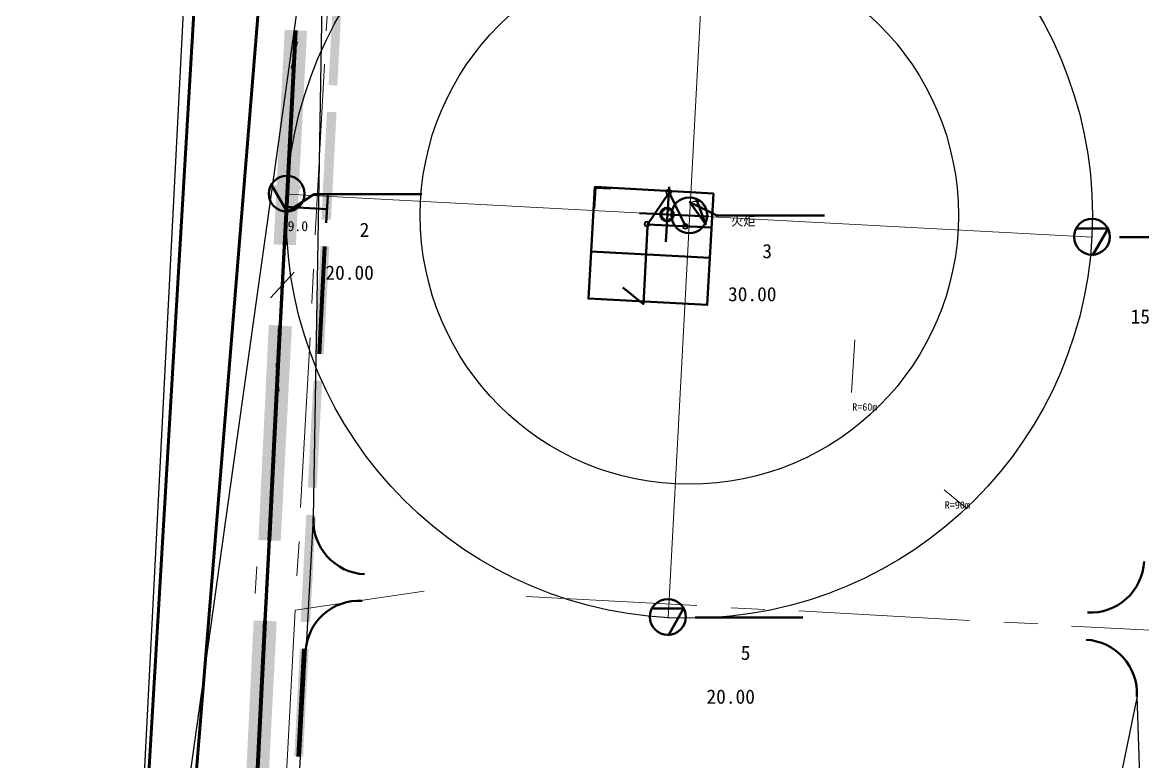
# Model space of a CAD drawing. Header units: metres. Extents: x 110 to 500, y 133 to 419.
# Drawn here: x 120.6 to 204.9, y 304 to 359.6 of the extents above; entities that cross this region are included whole.
import ezdxf

# ---------------------------------------------------------------- set-up
doc = ezdxf.new("R2010")
doc.units = ezdxf.units.M
for name, color, linetype in [('PDF_0', 7, 'Continuous'), ('PDF_0-道路边线', 7, 'Continuous'), ('PDF_AXIS', 7, 'Continuous'), ('PDF_c- 现状道路', 7, 'Continuous'), ('PDF_d-道路中心线', 7, 'Continuous'), ('PDF_DM-尺寸标注', 7, 'Continuous'), ('PDF_PP-COM', 7, 'Continuous'), ('PDF_REIND', 7, 'Continuous'), ('PDF_ROAD-CENT', 7, 'Continuous'), ('PDF_勘探点', 7, 'Continuous'), ('PDF_界区', 7, 'Continuous'), ('PDF_绿线', 7, 'Continuous'), ('PDF_设备基础', 7, 'Continuous')]:
    doc.layers.add(name, color=color, linetype=linetype)
doc.styles.add('CHINESE', font='宋体')

msp = doc.modelspace()

# ---------------------------------------------------------------- hatches: boundary and pattern name
at = {"layer": 'PDF_0'}
for points in [[(143.66, 354.92), (144.32, 354.86), (144.74, 362.96), (144.08, 363.02)], [(139.52, 342.92), (141.2, 342.86), (142.04, 359), (140.36, 359.06)], [(143.12, 344.78), (143.84, 344.78), (144.26, 352.88), (143.54, 352.88)], [(139.88, 345.38), (140.9, 346.28), (139.88, 345.38), (140.9, 346.28)], [(144.14, 345.86), (143.12, 344.96), (144.14, 345.86), (143.12, 344.96)], [(142.64, 334.7), (143.3, 334.64), (143.72, 342.74), (143.06, 342.8)], [(138.38, 320.66), (140.06, 320.6), (140.9, 336.74), (139.16, 336.86)], [(142.1, 324.62), (142.76, 324.56), (143.18, 332.66), (142.52, 332.66)], [(141.56, 314.48), (142.28, 314.48), (142.7, 322.52), (141.98, 322.58)], [(137.24, 298.46), (138.92, 298.4), (139.76, 314.54), (138.02, 314.6)], [(141.08, 304.4), (141.74, 304.34), (142.16, 312.44), (141.5, 312.5)]]:
    msp.add_hatch(color=7, dxfattribs=at).paths.add_polyline_path(points)
at = {"layer": 'PDF_勘探点'}
for points in [[(139.4, 347.36), (141.68, 347.36), (140.54, 345.38)], [(170.84, 346.1), (171.68, 346.1), (171.5, 346.28)], [(170.84, 345.74), (171.98, 345.74), (171.86, 345.98)], [(170.84, 344.24), (171.86, 344.24), (172.04, 344.42)], [(170.84, 343.82), (171.32, 343.82), (171.56, 343.94)]]:
    msp.add_hatch(color=7, dxfattribs=at).paths.add_polyline_path(points)
at = {"layer": 'PDF_绿线'}
for points in [[(139.82, 335.96), (140.66, 352.1), (139.82, 335.96), (140.66, 352.1)], [(138.56, 311.72), (139.4, 327.86), (138.56, 311.72), (139.4, 327.86)]]:
    msp.add_hatch(color=7, dxfattribs=at).paths.add_polyline_path(points)

# ---------------------------------------------------------------- linework, layer by layer
at = {"layer": 'PDF_0', "color": 1, "lineweight": 211}
for points in [[(140.36, 342.89), (141.2, 359.03)], [(139.22, 320.63), (140.03, 336.8)], [(138.08, 298.43), (138.89, 314.57)]]:
    msp.add_lwpolyline(points, dxfattribs=at)
at = {"layer": 'PDF_0', "color": 7, "lineweight": 40}
msp.add_lwpolyline([(143.48, 344.54), (143.6, 346.58)], close=True, dxfattribs=at)
at = {"layer": 'PDF_0', "color": 2, "lineweight": 120}
for points in [[(142.97, 334.67), (143.39, 342.77)], [(141.41, 304.37), (141.83, 312.47)]]:
    msp.add_lwpolyline(points, dxfattribs=at)
at = {"layer": 'PDF_0', "color": 1, "lineweight": 0}
for points in [[(141.08, 340.82), (139.28, 338.9)], [(138.26, 318.68), (138.14, 316.64)]]:
    msp.add_lwpolyline(points, dxfattribs=at)
at = {"layer": 'PDF_0-道路边线', "color": 3, "lineweight": 25}
msp.add_lwpolyline([(205.28, 285.62), (204.5, 308.9), (198.98, 281.9), (140.72, 289.1), (142.52, 322.34), (143.42, 375.98), (130.52, 283.58), (275.78, 275.78), (272.72, 327.14), (274.94, 368.9), (270.02, 315.5), (268.28, 282.26)], close=True, dxfattribs=at)
at = {"layer": 'PDF_0-道路边线', "color": 3, "lineweight": 40}
for centre, start, end in [((146.57, 322.13), 176.91832, -93.08132), ((200.99, 319.25), -93.08188, -3.08152), ((145.97, 312.05), 86.91812, 176.91848), ((200.45, 309.11), -3.08168, 86.91868)]:
    msp.add_arc(centre, 4.05, start, end, dxfattribs=at)
at = {"layer": 'PDF_AXIS', "color": 3, "lineweight": 40}
for points in [[(164.9, 347.12), (163.76, 347.18), (163.64, 345.62)], [(170.54, 344.24), (169.28, 346.82), (167.66, 344.42), (172.46, 344.18)], [(165.8, 339.68), (167.36, 338.42), (167.66, 344.24)], [(163.4, 342.38), (172.34, 341.9)]]:
    msp.add_lwpolyline(points, dxfattribs=at)
at = {"layer": 'PDF_AXIS', "color": 3, "lineweight": 0}
for centre, radius in [((169.25, 346.85), 0.15), ((169.13, 345.17), 0.39), ((167.63, 344.45), 0.15), ((170.51, 344.27), 0.15)]:
    msp.add_circle(centre, radius, dxfattribs=at)
at = {"layer": 'PDF_c- 现状道路', "color": 4, "lineweight": 50}
msp.add_lwpolyline([(140.06, 381.38), (464.96, 358.85), (460.52, 144.95), (475.28, 419.3), (465.86, 376.04), (140.45, 388.46), (137, 419.3), (120.62, 142.46)], close=True, dxfattribs=at)
at = {"layer": 'PDF_d-道路中心线', "color": 1}
msp.add_lwpolyline([(135.74, 419.3), (121.76, 146.18), (121.58, 142.46)], dxfattribs=at)
at = {"layer": 'PDF_DM-尺寸标注', "color": 7, "lineweight": 40}
msp.add_lwpolyline([(140.48, 345.74), (143.54, 345.56)], dxfattribs=at)
at = {"layer": 'PDF_PP-COM', "color": 7, "lineweight": 0}
for points in [[(169.22, 314.78), (172.46, 375.38)], [(140.54, 346.7), (201.14, 343.46)]]:
    msp.add_lwpolyline(points, dxfattribs=at)
at = {"layer": 'PDF_PP-COM', "color": 4, "lineweight": 0}
for points in [[(183.02, 331.76), (183.26, 335.72)], [(189.98, 324.44), (191.72, 323)]]:
    msp.add_lwpolyline(points, dxfattribs=at)
at = {"layer": 'PDF_PP-COM', "color": 4}
for centre, radius in [((170.81, 345.106), 30.334), ((170.81, 345.107), 20.253)]:
    msp.add_circle(centre, radius, dxfattribs=at)
at = {"layer": 'PDF_REIND', "color": 1, "lineweight": 40}
for points in [[(169.04, 343.1), (169.28, 347.24)], [(167.06, 345.26), (172.28, 345.02)]]:
    msp.add_lwpolyline(points, dxfattribs=at)
at = {"layer": 'PDF_ROAD-CENT', "color": 6, "lineweight": 0}
for points in [[(143.48, 359), (143.66, 361.58)], [(142.64, 343.64), (143.36, 356.48)], [(142.4, 338.48), (142.52, 341.06)], [(141.56, 323.12), (142.28, 335.9)], [(141.26, 317.96), (141.44, 320.54)], [(140.48, 302.6), (141.14, 315.38), (150.86, 316.82)], [(158.54, 316.4), (171.38, 315.74)], [(173.96, 315.56), (176.48, 315.44)], [(179.06, 315.32), (191.9, 314.6)], [(194.48, 314.48), (197.06, 314.36)], [(199.58, 314.18), (212.42, 313.52)]]:
    msp.add_lwpolyline(points, dxfattribs=at)
at = {"layer": 'PDF_勘探点', "color": 5, "lineweight": 40}
for points in [[(139.4, 347.36), (140.54, 345.38), (142.58, 346.7), (150.68, 346.7)], [(171.32, 346.34), (172.04, 344.42), (170.84, 346.1), (172.88, 345.08), (180.98, 345.08)], [(201.14, 342.08), (202.34, 344.12), (200, 344.12)], [(203.18, 343.46), (211.28, 343.46)], [(169.22, 313.46), (170.36, 315.5), (168.08, 315.5)], [(171.26, 314.84), (179.36, 314.84)]]:
    msp.add_lwpolyline(points, dxfattribs=at)
for centre in [(140.51, 346.73), (170.81, 345.11), (201.11, 343.49), (169.19, 314.87)]:
    msp.add_circle(centre, 1.35, dxfattribs=at)
at = {"layer": 'PDF_界区', "color": 7, "lineweight": 40}
msp.add_lwpolyline([(172.64, 346.76), (163.7, 347.24), (163.22, 338.84), (172.16, 338.36)], close=True, dxfattribs=at)
at = {"layer": 'PDF_绿线', "color": 3, "lineweight": 0}
for points in [[(141.32, 358.16), (140.84, 356.18)], [(139.94, 331.88), (139.7, 333.92)]]:
    msp.add_lwpolyline(points, dxfattribs=at)
at = {"layer": 'PDF_绿线', "color": 3, "lineweight": 60}
for points in [[(140, 335.96), (140.81, 352.1)], [(138.74, 311.69), (139.58, 327.86)]]:
    msp.add_lwpolyline(points, dxfattribs=at)
at = {"layer": 'PDF_设备基础', "color": 7, "lineweight": 0}
for centre in [(169.25, 346.85), (167.63, 344.45), (170.51, 344.27)]:
    msp.add_circle(centre, 0.21, dxfattribs=at)
at = {"layer": 'PDF_设备基础', "color": 7, "lineweight": 40}
msp.add_circle((169.13, 345.17), 0.51, dxfattribs=at)

# ---------------------------------------------------------------- texts
at = {"attachment_point": 7, "style": 'CHINESE'}
for s, insert, char_height in [('火炬', (173.947, 344.248), 0.679), ('9.0', (140.579, 343.904), 0.7548), ('R=60m', (183.07, 330.392), 0.5565), ('R=90m', (190.03, 323.012), 0.5565)]:
    msp.add_mtext(s, dxfattribs=dict(at, insert=insert, char_height=char_height))
at = {"color": 5, "attachment_point": 7, "style": 'CHINESE'}
for s, insert, char_height in [('2', (146, 343.478), 1.073), ('3', (176.3, 341.858), 1.073), ('20.00', (143.42, 340.238), 1.0728), ('30.00', (173.72, 338.618), 1.0728), ('15.00', (204.02, 336.938), 1.0728), ('5', (174.68, 311.618), 1.073), ('20.00', (172.1, 308.318), 1.0728)]:
    msp.add_mtext(s, dxfattribs=dict(at, insert=insert, char_height=char_height))

doc.saveas('drawing.dxf')
